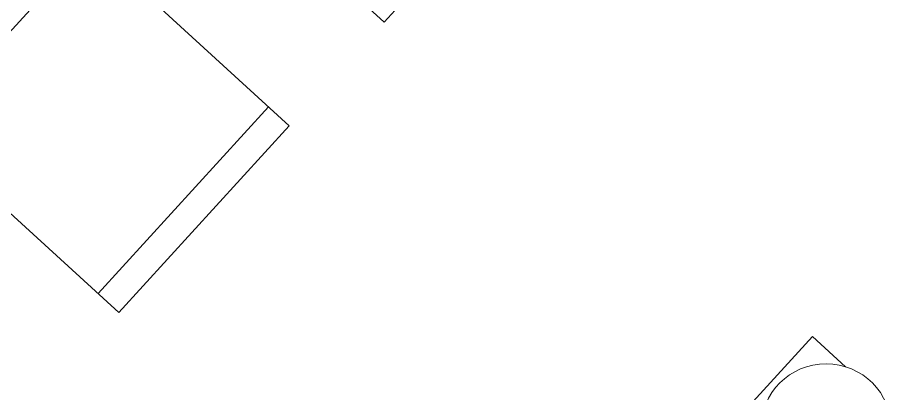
# Model space of a CAD drawing. Header units: metres. Extents: x 750 to 3116, y -341 to 1465.
# Drawn here: x 1588.111 to 1589.666, y 29.787 to 30.456 of the extents above; entities that cross this region are included whole.
import ezdxf

# ---------------------------------------------------------------- set-up
doc = ezdxf.new("R2010")
doc.units = ezdxf.units.M
doc.layers.add('Furniture', color=44, linetype='Continuous', lineweight=5)

# ---------------------------------------------------------------- blocks, each defined once
blk = doc.blocks.new('tea counter')
at = {"layer": 'Furniture'}
for p, q in [((11493480.4845, 4446055.9327), (11493480.4845, 4446056.0122)), ((11493481.6608, 4446055.9327), (11493480.4845, 4446055.9327))]:
    blk.add_line(p, q, dxfattribs=at)
blk.add_circle((11493480.5898, 4446056.0619), 0.1165, dxfattribs=at)
blk = doc.blocks.new('Dining Table')
at = {"layer": 'Furniture', "color": 0, "linetype": 'ByBlock'}
for p, q in [((29873795.4, 12208858.8), (29873345.4, 12208858.8)), ((29873795.4, 12208378.8), (29873795.4, 12208858.8)), ((29874495.4, 12208858.8), (29874045.4, 12208858.8)), ((29874045.4, 12208858.8), (29874045.4, 12208378.8)), ((29874495.4, 12208378.8), (29874495.4, 12208858.8)), ((29874495.4, 12208808.8), (29874045.4, 12208808.8)), ((29874670.4, 12208378.8), (29872470.4, 12208378.8))]:
    blk.add_line(p, q, dxfattribs=at)

msp = doc.modelspace()

# ---------------------------------------------------------------- block references
at = {"layer": 'Furniture', "color": 252, "true_color": 0x939598, "xscale": 0.001, "yscale": 0.001, "zscale": 0.001, "rotation": 227.5821484355425}
msp.add_blockref('Dining Table', (12726.4756, 30319.9058), dxfattribs=at)
at = {"layer": 'Furniture', "color": 252, "true_color": 0x939598, "rotation": 227.5821484610378}
msp.add_blockref('tea counter', (4472035.38, 11484045.7746), dxfattribs=at)

doc.saveas('drawing.dxf')
